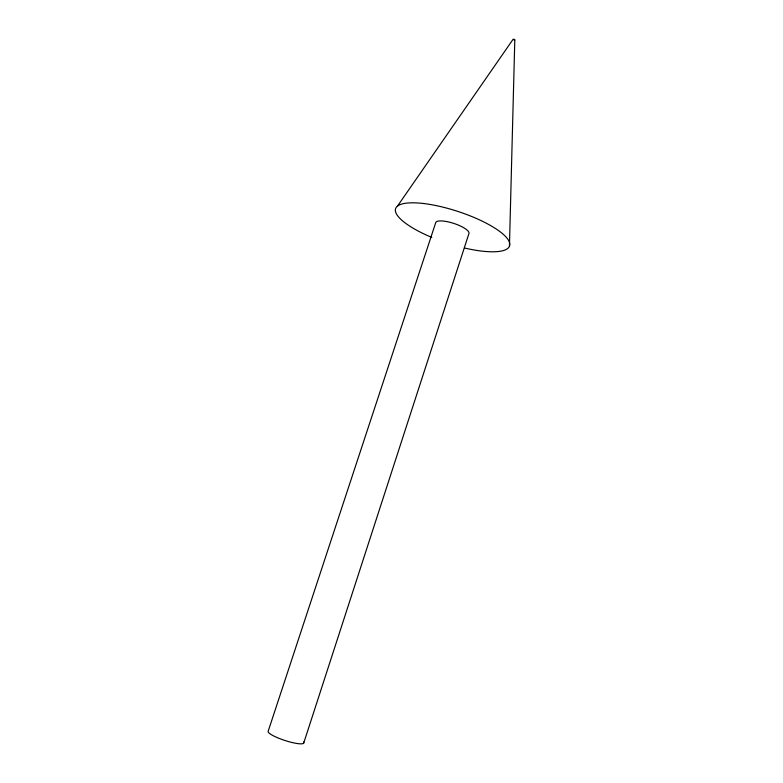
<?xml version="1.0" encoding="UTF-8"?>
<svg xmlns="http://www.w3.org/2000/svg" width="783" height="783" viewBox="0 0 783 783"><rect width="100%" height="100%" fill="white"/><g stroke="black" fill="none" stroke-linecap="round" stroke-linejoin="round"><path stroke-width="1.17" d="M509.439 246.244L514.803 39.904L514.03 39.228L513.1 39.267L397.461 206.144M303.735 743.028L468.978 233.412A17.49 4.874 18.1 0 0 453.328 223.253A17.49 4.874 18.1 0 0 435.661 222.852L268.197 731.185A18.743 3.484 18.1 0 0 286.627 741.021A18.743 3.484 18.1 0 0 303.481 742M514.803 39.904L514.049 40.09M431.805 237.425A59.939 16.727 18.1 0 1 408.902 202.924A59.939 16.727 18.1 0 1 501.697 232.991A59.939 16.727 18.1 0 1 464.407 247.986"/></g></svg>
